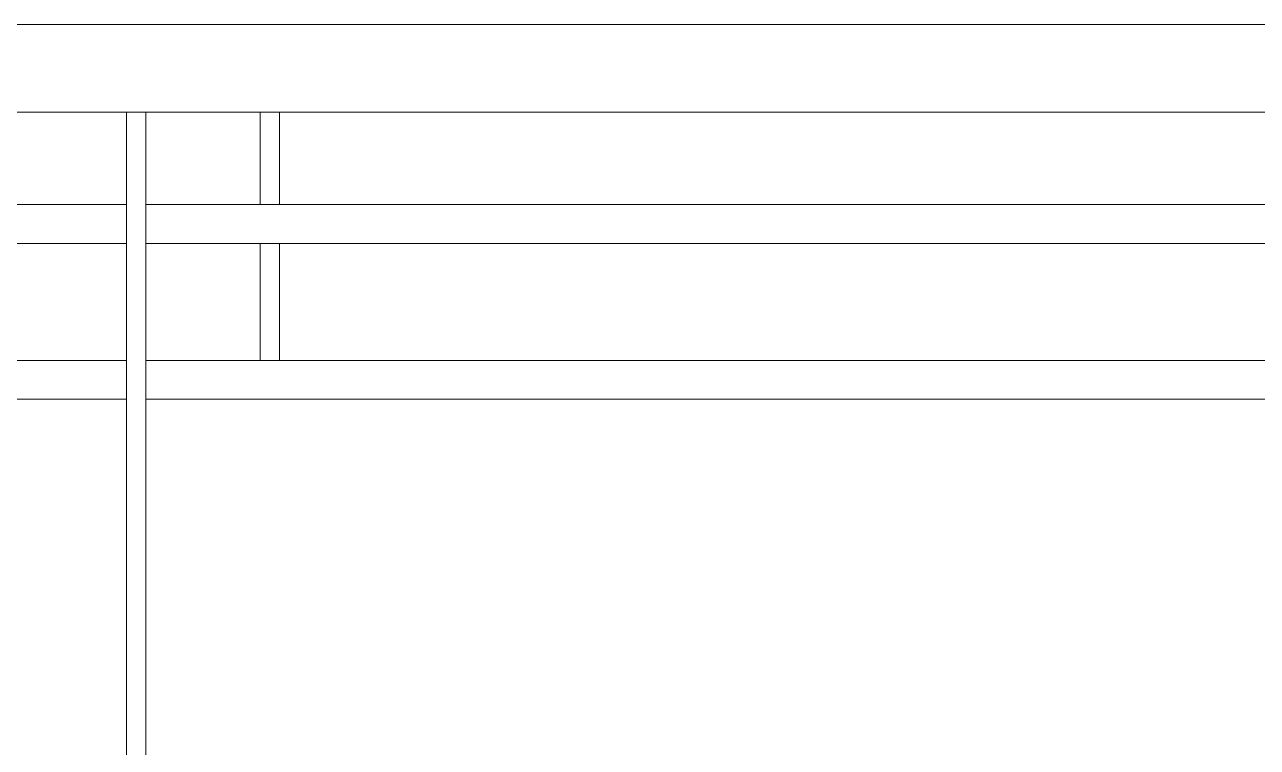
# Model space of a CAD drawing. Header units: millimetres. Extents: x -10020 to 20888, y -4665 to 12339.
# Drawn here: x 2192 to 2996, y 3519 to 3991 of the extents above; entities that cross this region are included whole.
import ezdxf

# ---------------------------------------------------------------- set-up
doc = ezdxf.new("R2010")
doc.units = ezdxf.units.MM
doc.layers.add('A-FLOR-HRAL', color=11, linetype='Continuous', lineweight=9)

# ---------------------------------------------------------------- blocks, each defined once
blk = doc.blocks.new('Railing - 2_ x 1_2_-V3-West')
at = {"layer": 'A-FLOR-HRAL'}
for p, q in [((2345.54, 3933.82), (2345.54, 3873.5)), ((2345.54, 3933.82), (2358.24, 3933.82)), ((2358.24, 3873.5), (2358.24, 3933.82)), ((2345.54, 3848.1), (2345.54, 3771.9)), ((2358.24, 3771.9), (2358.24, 3848.1)), ((2345.54, 3149.6), (2345.54, 3110.41)), ((2358.24, 3111.17), (2358.24, 3149.6))]:
    blk.add_line(p, q, dxfattribs=at)
blk = doc.blocks.new('Railing - Railing-380087-West')
blk.add_blockref('Railing - 2_ x 1_2_-V3-West', (0, 0))
blk = doc.blocks.new('Top Rail Type - Top Rail_Internal_-380096-West')
at = {"layer": 'A-FLOR-HRAL'}
for p, q in [((3266.29, 3990.97), (1085.75, 3990.97)), ((2185.93, 3933.82), (2258.4, 3933.82)), ((2271.1, 3933.82), (3071.2, 3933.82))]:
    blk.add_line(p, q, dxfattribs=at)
blk = doc.blocks.new('Railing - 2_ x 1_2_-V9-West')
at = {"layer": 'A-FLOR-HRAL'}
for p, q in [((3083.9, 3933.82), (3071.2, 3933.82)), ((3071.2, 3048), (3071.2, 3933.82)), ((3083.9, 3048), (3083.9, 3933.82))]:
    blk.add_line(p, q, dxfattribs=at)
blk = doc.blocks.new('Railing - Railing-408075-West')
at = {"layer": 'A-FLOR-HRAL'}
for p, q in [((2185.18, 3873.5), (2258.4, 3873.5)), ((2271.1, 3873.5), (3071.2, 3873.5)), ((2258.4, 3848.1), (2184.86, 3848.1)), ((3071.2, 3848.1), (2271.1, 3848.1)), ((2183.91, 3771.9), (2258.4, 3771.9)), ((2271.1, 3771.9), (3071.2, 3771.9)), ((2258.4, 3746.5), (2183.6, 3746.5)), ((3071.2, 3746.5), (2271.1, 3746.5))]:
    blk.add_line(p, q, dxfattribs=at)
blk.add_blockref('Railing - 2_ x 1_2_-V9-West', (-812.8, 0))
blk = doc.blocks.new('Top Rail Type - Top Rail_Internal_-408181-West')
at = {"layer": 'A-FLOR-HRAL'}
for p, q in [((3268.05, 3990.97), (2074.25, 3990.97)), ((2185.93, 3933.82), (3268.05, 3933.82))]:
    blk.add_line(p, q, dxfattribs=at)

msp = doc.modelspace()

# ---------------------------------------------------------------- block references
for name in ['Top Rail Type - Top Rail_Internal_-380096-West', 'Top Rail Type - Top Rail_Internal_-408181-West', 'Railing - Railing-380087-West', 'Railing - Railing-408075-West']:
    msp.add_blockref(name, (0, 0))

doc.saveas('drawing.dxf')
